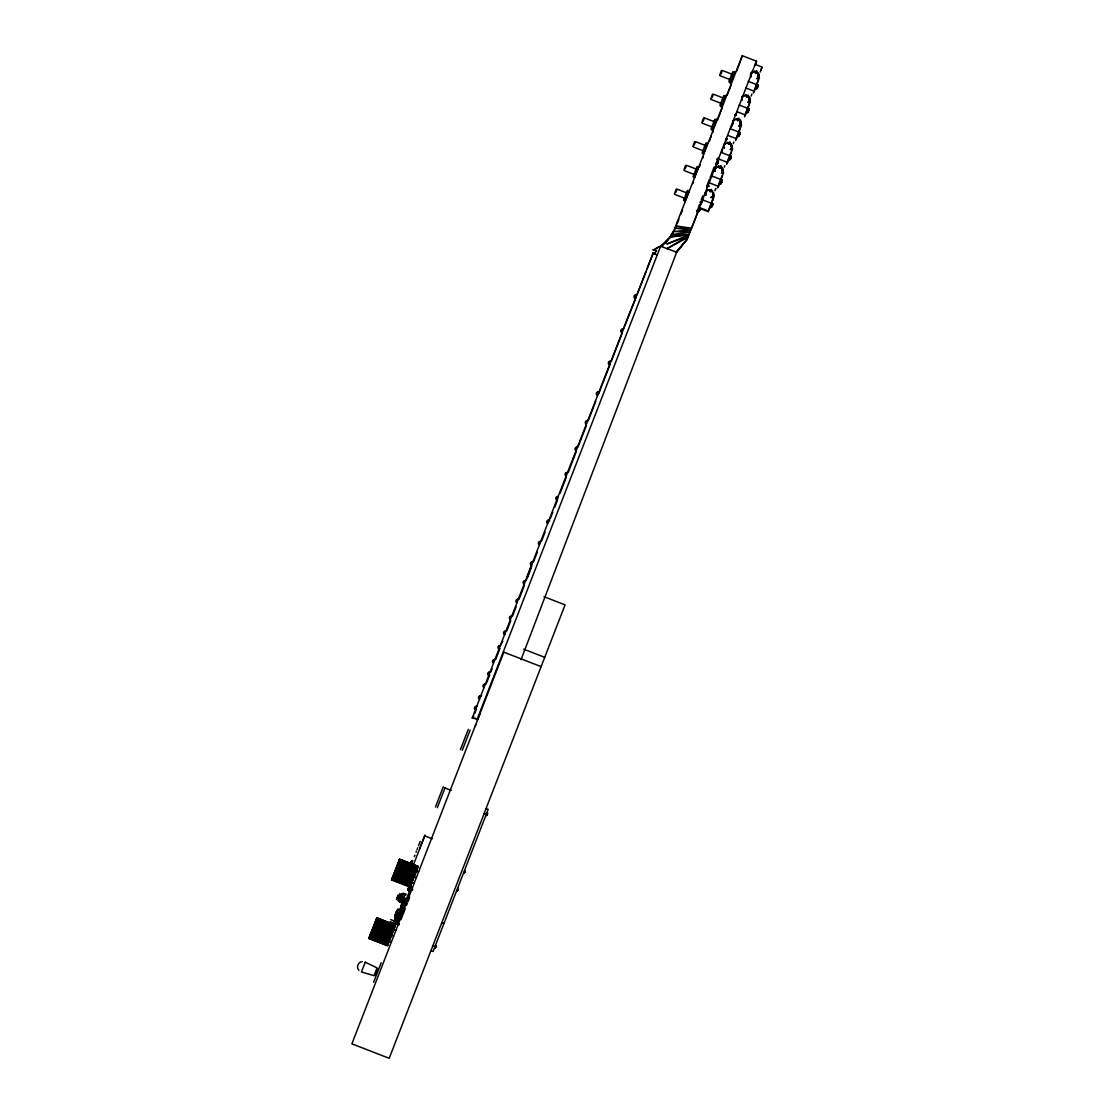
<?xml version="1.0" encoding="UTF-8"?>
<svg xmlns="http://www.w3.org/2000/svg" width="1114" height="1114" viewBox="0 0 1114 1114"><rect width="100%" height="100%" fill="white"/><g stroke="black" fill="none" stroke-linecap="round" stroke-linejoin="round"><path stroke-width="1.5" d="M411.317 863.336L412.305 860.76L410.801 861.86A2.813 1.044 21.2 0 0 410.746 862.041L411.512 862.807M410.829 864.018L410.495 862.723A2.813 1.991 21.2 0 1 410.648 862.278L412.041 861.442L410.815 861.86A2.799 1.977 21.2 0 0 410.676 862.194L410.62 862.473A2.799 1.044 21.2 0 0 410.509 862.626L410.509 862.626A2.799 1.393 21.2 0 1 410.606 862.389L412.18 861.08L410.801 861.874A2.813 2.437 21.2 0 0 410.648 862.278L410.606 862.417A2.799 0.724 21.2 0 0 410.523 862.612L410.495 863.629M399.355 898.399L399.313 900.655L403.324 902.02L398.645 917.978L395.373 918.437M399.104 900.098L400.302 895.948M398.13 899.973L398.715 897.94M399.104 896.979L399.383 895.962M712.027 206.536L712.779 203.611L712.57 205.129M721.969 181.234L722.192 179.925M730.116 159.01L731.23 156.127L731.118 157.394M739.891 133.805L740.142 132.427L739.042 135.254L740.044 132.928M757.283 87.853L758.035 84.929L757.785 86.544M399.063 898.441L399.689 896.408M748.093 111.539L748.9 109.2M713.517 193.933L713.587 195.772M722.345 172.071L722.54 168.994M731.62 146.77L732.33 147.452L731.313 146.185M741.2 123.278C739.529 120.396 741.799 126.787 740.309 121.913M758.035 75.571L758.676 76.17L758.704 75.014M758.94 75.668L758.105 74.429L758.829 76.323M399.954 899.276L400.26 900.836M436.117 945.786L435.254 947.875M458.425 888.582L457.227 890.727L458.397 888.359M487.445 814.097C487.138 811.117 486.762 817.62 486.734 814.668M400.107 897.104L400.455 896.102M400.636 896.157L401.319 894.166M487.556 813.93L487.472 813.067M740.323 122.22L741.283 123.668L740.309 123.236M435.936 945.633L435.226 947.861L435.449 946.9M698.715 209.669C700.609 211.604 700.038 207.079 698.743 209.585L699.898 210.031L698.589 209.961L698.729 211.298L698.562 210.059C699.773 211.284 699.453 211.451 698.589 209.961M740.225 128.597L740.281 127.623M749.151 104.911L749.123 103.421M758.091 81.155L758.063 79.679M699.912 209.961L699.703 208.791M735.031 114.742L736.187 115.188L736.034 113.837M408.309 890.309C409.618 883.792 406.805 892.286 408.824 889.515M409.298 888.29L408.49 888.415L409.2 887.844M409.075 888.206L408.323 888.331M731.982 146.825L731.717 147.605M740.169 125.325L740.559 123.027M758.801 76.128L758.425 75.585M758.342 75.738L758.258 76.936L758.606 75.334L758.091 75.891M396.709 910.611L396.208 915.597M396.041 915.903L398.074 917.588L399.731 915.262M705.51 192.471L705.259 193.53L705.97 191.692M705.482 193.655L706.192 191.455M714.673 169.815L716.121 167.267M714.923 169.857L715.634 167.657M721.983 151.184L722.178 150.306M723.668 146.129L725.103 143.581M713.531 194.63L713.252 195.66M723.919 146.171L723.961 144.987M723.947 146.087L724.629 143.971M732.887 121.245L732.692 123.306M732.859 122.415L733.569 120.215M722.526 172.322L722.415 170.888M722.986 170.832L722.763 171.862M741.827 97.545L741.632 99.606M741.799 98.728L742.495 96.528M731.633 147.591L731.703 148.19M750.474 74.93L751.226 73.009M750.725 74.972L751.435 72.772M740.699 123.278L740.392 124.448L740.685 122.345M740.643 124.434L740.573 122.484M749.318 100.747L749.235 98.213M748.886 101.471L749.137 98.575L749.625 99.452M749.569 100.733L748.956 97.837M758.787 75.947L758.509 76.991M395.679 914.023L395.693 916.933M396.695 914.329L397.322 915.903M410.565 862.779L411.553 862.152M408.225 888.666L408.295 889.78M755.264 65.113L756.601 61.242L742.3 55.7L739.418 63.693M395.902 918.507L397.336 919.51L395.233 918.799L397.127 918.493M457.367 890.782L457.589 889.821M458.327 888.22L457.478 890.727M464.371 872.318L464.162 873.279L465.179 870.856M486.595 815.49L487.528 813.234M407.975 889.181L408.156 890.128M396.487 899.513L397.071 897.48M397.447 897.049L398.032 895.015M395.748 913.076L394.76 916.864L396.138 918.59M400.191 909.108L402.015 902.744L399.731 902.089A2.66 2.66 0 0 1 399.898 897.09M403.184 898.678L403.477 897.661L401.179 896.993M400.191 909.971L402.976 900.293M404.131 896.213L404.424 895.196M403.811 901.212L399.606 915.527L398.561 916.265L396.459 915.624M405.719 902.159L406.039 901.059M435.588 946.538L436.034 945.661M395.386 918.939L396.027 918.326M464.649 871.594L464.928 872.318L465.067 870.911M712.695 200.297L712.654 197.86M727.247 138.665L725.98 138.735C726.439 140.629 726.704 140.239 725.938 138.832L727.094 139.278M397.252 898.413L398.06 895.921M395.498 914.497L396.459 911.489L397.475 911.795M400.121 910.389L402.906 901.282L400.622 900.585A2.66 2.66 0 0 1 402.168 895.517M404.452 896.213L404.145 897.23L401.04 896.491L399.884 897.578L400.232 899.123L404.229 900.572L399.55 915.736M406.666 900.613L407.195 898.859M521.046 659.641L676.671 252.168L687.268 239.106L751.49 73.816M710.064 191.789C710.579 190.355 707.474 189.547 710.593 190.369M719.825 167.17L718.377 166.418L720.048 166.571M728.514 144.305C729.029 142.87 725.91 142.063 729.043 142.884M737.76 119.741L736.312 118.975L737.969 119.142M746.7 96.041L745.238 95.275L746.909 95.442M755.32 73.106C755.835 71.686 752.716 70.864 755.849 71.686M396.751 917.644L398.032 917.644L396.111 916.571L398.171 917.295L396.083 916.627L397.865 917.978L395.721 917.532M397.809 898.622L398.185 897.536M399.021 895.614L399.717 893.609M396.041 913.048L394.857 916.794L396.333 918.744M398.575 909.456L397.559 912.575L398.923 913.577L399.717 912.658M399.299 913.355L404.368 899.137L402.112 898.357A2.66 2.66 0 0 1 403.839 893.344L406.095 894.124L405.747 895.127L402.683 894.291L401.416 896.157L405.719 898.469L400.204 914.176L399.132 914.859L396.821 914.065L397.573 909.108L400.706 909.999M404.187 902.41L398.687 918.103L396.654 918.549M722.889 170.539L722.332 168.994M722.582 173.143L722.638 172.531M758.425 75.919L758.815 76.601M744.584 116.803L750.446 101.569L749.402 98.366L749.513 99.675M731.745 148.998L731.55 147.925M740.406 122.902L740.963 123.988M740.685 125.241L740.044 124.963M711.776 206.466L712.528 204.28M758.55 77.799L758.356 76.741M419.672 848.812L425.019 835.027L413.405 864.951M722.443 170.832L722.902 171.821L722.471 170.345M740.671 122.958L740.267 121.565M397.141 917.504L398.074 916.488M719.519 167.991L719.797 166.989L718.349 166.515M737.44 120.549L737.733 119.56L736.27 119.073M746.38 96.848C746.714 99.007 750.376 93.576 746.853 95.595L745.377 94.927M721.997 180.677L721.51 182.668M730.979 156.99L730.478 159.051M748.608 110.189L749.054 108.782M757.785 85.792L757.019 87.797M669.653 237.616L662.078 245.205L669.653 237.616L674.137 229.902L742.3 55.7M738.373 66.464L738.902 65.044M718.558 117.416L719.017 116.19M717.583 119.964L718.07 118.683M731.397 126.815L732.371 124.225M722.415 107.264L721.733 109.047A80.389 0.975 -68.8 0 0 721.496 109.659M737.802 67.954L736.605 71.087M736.535 113.266L736.034 114.603A80.389 0.975 -68.8 0 0 735.797 115.215L736.103 115.243M712.821 132.427L713.378 130.979M754.763 64.222L762.101 67.077L761.28 69.207M531.336 565.898L526.866 578.18L528.649 573.613M528.774 573.25L531.308 565.954M473.812 715.954L472.239 717.973L477.878 719.338M474.856 713.28L476.416 709.256A1.685 1.685 0 0 1 476.026 709.047M486.762 682.534L489.687 675A1.685 1.685 0 0 1 488.99 674.485M492.109 668.762L490.898 671.867A1.685 1.685 0 0 0 488.628 673.246M495.73 659.418L499.921 648.599M502.79 641.191L500.701 645.354A1.685 1.685 0 0 0 498.849 646.844M510.769 620.609L506.759 630.942A1.685 1.685 0 0 0 504.475 632.334M516.102 606.852L512.551 615.986A1.685 1.685 0 0 0 510.282 617.81M519.082 599.137L524.429 585.337M526.894 578.988L531.782 566.372M537.254 552.252L533.606 561.665A1.685 1.685 0 0 0 531.322 563.043M545.038 532.172L541.501 541.279A1.685 1.685 0 0 0 539.594 543.897M549.16 521.519L549.773 519.946A1.685 1.685 0 0 0 547.601 520.906M550.386 518.372L552.809 512.106M554.633 507.399L557.668 499.559M560.133 493.224L566.358 477.154M576.189 451.783L568.196 472.42A1.685 1.685 0 0 0 565.912 473.798M586.479 425.214L578.013 447.062A1.685 1.685 0 0 0 575.743 448.441M595.712 401.388L588.303 420.521A1.685 1.685 0 0 0 586.382 423.139M610.11 364.236L598.789 393.451L599.402 391.877A1.685 1.685 0 0 0 597.8 394.802M611.335 361.103L621.932 333.74M635.802 297.939L623.339 328.895A1.685 1.685 0 0 0 621.487 330.385M637.027 294.806L645.786 272.206M647.025 268.975L653.291 252.822L655.338 253.63L654.586 253.978L656.564 250.497L652.818 249.675L655.798 250.845M480.413 712.89L477.906 719.338L474.759 718.126M760.82 70.363L761.781 67.884M715.578 189.046L715.87 188.294M411.024 864.06L410.62 862.473L411.665 862.403M411.484 863.921L412.821 860.468M414.311 856.61L414.895 855.092M416.009 852.252L416.441 851.138M417.026 849.62L417.736 847.796M418.516 845.763L420.215 841.39M435.477 806.996L443.33 786.749M719.616 75.237L721.468 70.488M710.676 98.979L712.528 94.23M701.75 122.679L703.588 117.931M674.374 193.92L676.212 189.157M692.811 146.435L694.663 141.673M721.036 73.83L722.345 70.461L731.856 74.151M683.815 170.122L685.667 165.359M712.097 97.586L713.406 94.203L722.93 97.893M703.157 121.287L704.466 117.903L713.99 121.593M675.78 192.513L677.089 189.143L686.614 192.833M694.231 145.015L695.54 141.659L705.051 145.349M437.329 807.72L445.182 787.459M472.239 717.973L558.017 496.83A1.685 1.685 0 0 0 555.844 497.791A1.685 1.685 0 0 0 556.805 499.963M557.251 498.807L653.291 252.822M685.235 168.715L686.544 165.345L696.069 169.036M576.565 449.012L575.966 450.571A1.685 1.685 0 0 1 576.746 447.341L577.177 447.438M609.915 363.039L609.316 364.598A1.685 1.685 0 0 1 610.096 361.368L610.528 361.465M635.634 296.728L635.036 298.301A1.685 1.685 0 0 1 635.816 295.057L636.247 295.168M460.416 749.611L468.27 729.364M393.423 924.425L394.147 924.077M394.05 924.801L393.618 923.868M375.084 975.446L377.674 968.79M462.268 750.335L470.122 730.074M395.289 924.745L394.774 925.08M410.147 887.148L418.223 866.344L399.564 859.173L391.515 879.921L410.175 887.092M373.608 982.269L381.183 962.761M409.089 891.451L410.62 887.496M411.275 886.688L396.723 924.216L390.011 921.612M476.945 719.783L660.616 246.264L664.236 243.743M398.923 924.982L399.341 923.91M400.998 919.649L405.218 908.759M406.652 905.055L407.209 903.649M407.919 901.811L409.687 897.243M412.417 890.211L412.751 889.334M730.088 83.23L734.599 71.602M721.162 106.972L725.674 95.344M712.222 130.672L716.734 119.045M684.845 201.899L689.357 190.271M694.301 178.101L698.812 166.473M703.282 154.414L707.794 142.787M674.931 229.54L676.644 225.139M696.849 211.047L697.211 210.114M699.369 204.558L697.072 212.217M700.038 202.832L700.609 201.328M701.263 199.657L702.725 195.883M716.887 159.441L717.291 158.411M706.889 185.718L708.476 181.652M708.81 180.76L709.423 179.201M710.064 177.53L710.718 175.859M711.205 174.606L714.144 167.03M715.745 164.176L716.483 162.268M717.012 160.917L718.057 158.188M706.889 187.486L709.061 181.874M717.931 163.368L717.082 163.201M737.816 119.588C735.505 121.983 742.258 119.63 738.554 119.365M719.895 167.016C717.569 169.412 724.323 167.072 720.633 166.794M756.183 72.507L757.729 73.009L756.434 71.909M710.941 191.19L712.473 191.678L711.178 190.591M729.378 143.706L730.923 144.193L729.614 143.107M760.166 72.062L760.876 70.224M749.318 100.692L749.847 99.369M751.101 96.138L751.95 93.98M714.909 190.745L715.634 188.907M733.235 143.581L733.861 141.965M722.401 171.347L723.167 170.498L722.415 169.37M724.239 167.267L724.88 165.652M753.482 92.295L757.966 80.709M744.542 116.037L749.054 104.41M740.114 128.11L735.686 139.542M753.524 93.047L759.386 77.813L757.896 74.095M708.226 210.964L712.737 199.336M717.681 187.166L722.192 175.539M726.662 163.493L731.104 152.061M735.644 140.489L741.52 125.255L740.434 121.927M726.718 164.245L732.58 149.011L731.508 145.669M717.722 187.932L723.585 172.698L722.513 169.356M756.963 86.711L757.701 86.781M739.139 134.056L739.891 134.056M749.095 108.671L748.037 111.414M756.448 89.259L758.105 85.012M729.238 160.291L731.299 156.211M730.199 157.798L730.979 157.742M747.55 112.918L749.165 108.768M757.06 88.438L758.161 85.597M738.624 136.618L740.225 132.455M748.121 112.18L749.221 109.339M712.849 203.695L710.788 207.775M721.12 182.696L722.234 179.814M739.181 135.88L740.281 133.039M711.804 207.12L712.904 204.28M720.661 184.13L722.304 179.897M730.241 159.636L731.341 156.796M721.259 183.323L722.359 180.482M475.859 724.629L475.093 726.579M702.906 157.951L703.338 156.837M398.311 916.014L398.728 914.956M692.852 183.587L693.507 181.916M699.508 166.613L700.316 164.566M731.411 84.399L730.645 86.335M753.468 68.776L750.906 74.151M691.376 228.76L698.186 211.521M701.221 203.834L702.21 201.356M711.707 177.321L712.333 175.72M715.773 167.03L716.901 164.148M717.736 162.045L718.767 159.427M728.041 92.866L727.177 95.038M728.459 91.821L730.157 87.56M753.913 67.675L754.707 65.67M755.069 64.793L756.601 61.242M730.338 158.439L731.104 156.684M721.343 182.111L722.123 180.371M712.208 205.812L712.361 205.658M487.305 814.613L486.623 815.587M464.51 871.956L464.162 873.279L464.844 872.541M435.936 947.095L435.337 947.819M757.785 85.597L756.81 87.115M408.128 888.805L408.963 889.167M750.669 74.053L751.463 73.078M741.729 97.795L742.286 96.765M741.966 97.893L742.523 96.834M758.049 77.869L758.606 76.838M732.789 121.496L734.042 119.839M733.04 121.593L733.597 120.521M731.09 126.606L732.19 125.241M748.97 101.29L749.416 100.483M749.109 101.625L749.666 100.58M723.849 145.252L724.392 144.277M724.1 145.335L724.657 144.277M722.151 150.348L722.596 149.568M739.961 125.172L740.239 123.654M714.868 168.924L715.397 167.963M715.104 169.022L715.661 167.963M705.733 192.638L706.206 191.761M731.787 148.023L730.547 149.694M722.025 172.614L722.54 171.765M722.248 172.754L722.415 170.484M713.099 195.41L711.93 196.997M712.793 196.551L713.35 195.507M672.564 233.105L670.113 236.962L688.758 234.943L666.813 244.036L688.313 236.126L666.952 248.659L687.825 237.463M411.985 861.595L410.648 862.278A2.799 2.423 21.2 0 0 410.509 862.626L410.523 862.723M399.815 897.438L400.399 896.519M725.938 138.832L726.634 138.665M687.268 239.106L676.087 252.015L660.616 246.264A23.923 23.909 0 0 0 653.751 250.037M687.185 239.259L676.671 252.168L675.836 251.75M717.179 163.828L717.987 163.257M410.565 862.501L410.593 862.459A2.813 1.406 21.2 0 0 410.509 862.626M722.875 171.64L723.167 170.623M410.801 861.874A2.813 0.724 21.2 0 0 410.76 861.999L411.665 861.763M666.882 241.32L664.905 243.158L666.882 241.32A38.99 38.976 0 0 0 668.122 240.025M751.115 73.273L752.799 71.964M757.172 78.314L757.924 77.465M757.353 78.495L758.147 77.618M742.982 96.138L742.216 96.932L743.177 96.25M748.246 102.056L749.026 101.151M748.413 102.237L749.207 101.36M733.249 120.716L734.237 119.936M733.472 120.855L734.975 119.797M739.306 125.757L740.086 124.838M739.487 125.938L740.267 125.06M724.309 144.458L725.311 143.692L724.56 144.528M730.408 149.429L731.146 148.594M730.366 149.513L731.341 148.803M715.327 168.144L717.138 166.975M721.385 173.199L722.164 172.28M721.552 173.38L722.345 172.489M705.9 191.859L706.666 191.065M705.872 191.942L706.861 191.176M712.097 197.178L712.89 196.287M735.505 114.338L735.797 115.132M717.151 162.184L718.154 161.307L717.834 162.031M654.503 249.689A23.923 23.909 0 0 1 661.382 245.916L663.526 244.3M399.272 916.446L396.709 917.114M394.328 924.94L395.303 924.69M397.656 917.351L396.695 917.476M751.811 72.647L752.911 72.173M751.978 72.828L752.883 72.243M756.545 78.732L757.45 78.245M742.913 96.305L743.86 95.707M742.871 96.389L743.999 95.846M743.052 96.57L743.874 96.18M747.633 102.404L748.511 101.987M734.015 119.908L734.92 119.407M733.945 120.089L735.073 119.546M738.693 126.105L739.585 125.687M725.005 143.845L726.133 143.288M725.172 144.026L726.105 143.358M716.191 167.713L717.11 167.044M707.265 190.132L708.086 189.728M711.205 197.136L712.055 196.663M711.094 197.387L712.194 196.913M711.219 197.596L712.166 196.983M740.949 124.058L740.114 122.22M722.401 170.526L723.139 170.539M713.057 192.861L713.573 195.66M754.596 91.167L754.094 91.557M745.656 114.909L745.169 115.313M736.716 138.609L736.229 138.999M727.79 162.352L727.289 162.755M718.795 186.038L718.293 186.442M395.108 925.066L376.866 917.713L368.79 938.503L387.421 945.73L395.721 924.676L394.495 924.202M362.356 961.591C358.109 961.758 355.909 967.453 358.917 970.447M411.651 861.902L410.843 862.737M670.113 236.962L688.967 234.344L671.658 234.65L689.858 231.949L673.385 231.531L690.555 230.055L674.806 228.147L691.251 228.161L675.669 225.891M395.4 915.262L398.088 917.268M396.584 916.752L397.322 917.184M397.28 917.658L397.921 917.992L396.152 917.393M397.28 917.184L397.893 917.212M396.487 918.758L397.461 919.147L395.317 918.674L397.099 919.537M735.546 115.257L734.906 115.034M722.833 171.055L722.443 169.523M587.468 420.897L587.05 420.8A1.685 1.685 0 0 0 586.256 424.03M548.896 520.349L548.464 520.252A1.685 1.685 0 0 0 547.684 523.483M525.376 580.979L524.959 580.867A1.685 1.685 0 0 0 524.165 584.112M511.632 616.418L511.201 616.307A1.685 1.685 0 0 0 510.421 619.551M500.2 645.897L499.768 645.786A1.685 1.685 0 0 0 498.975 649.03M485.231 684.483L484.799 684.372A1.685 1.685 0 0 0 484.019 687.617M480.733 696.083L480.301 695.985A1.685 1.685 0 0 0 479.507 699.216M476.667 706.568L476.235 706.457A1.685 1.685 0 0 0 475.441 709.702M754.15 71.63C756.768 73.413 754.54 72.633 757.729 73.009M745.21 95.372L746.659 95.86M727.345 142.829C729.962 144.597 727.734 143.831 730.923 144.193M708.894 190.313C711.512 192.081 709.284 191.316 712.473 191.678M397.266 919.649L395.233 918.785L396.988 919.412M396.278 911.962L397.294 912.269M747.257 96.264L748.789 96.751M738.317 119.964L739.849 120.451M720.396 167.392L721.928 167.88M757.896 72.577L756.364 72.062L756.712 70.697L755.779 71.839L754.317 71.185M747.424 95.818L748.956 96.319M740.016 120.02L738.498 119.518L738.847 118.14L737.914 119.295L736.438 118.627M731.09 143.762L729.559 143.26L729.907 141.896L728.974 143.038L727.512 142.383M722.095 167.448L720.563 166.947L720.925 165.568L719.992 166.724L718.516 166.07M712.64 191.246L711.122 190.745L711.47 189.366L710.537 190.522L709.061 189.867M396.709 914.998L398.798 915.694M396.57 915.374L398.659 916.07M396.333 916L398.422 916.697M396.222 916.251L398.311 916.947M395.484 918.131L397.587 918.827M395.094 919.161L396.723 919.565M394.802 919.913L396.974 920.429L394.802 919.927L396.863 920.735L394.69 920.192L396.779 920.93L394.621 920.387L396.069 921.222M395.4 921.765L394.384 920.972L396.473 921.724L394.203 921.445M402.85 903.064L400.594 902.284A2.66 2.66 0 0 1 399.202 899.012M396.751 914.956L398.756 915.638M396.863 917.295L398.018 917.699M396.069 917.574L397.823 918.201L396.918 917.866M396.932 918.98L395.442 918.312M395.888 917.059L397.99 917.783M397.433 919.217L395.345 918.493L397.016 918.813M395.164 918.966L397.252 919.691L395.108 919.12L396.111 919.231M396.598 921.417L395.024 920.846M394.328 921.167L396.403 921.891M397.754 918.396L395.595 917.88L397.67 918.618M396.055 918.215L397.085 918.59M397.03 920.275L395.038 919.329M396.946 920.498L394.843 919.788M394.648 920.289L396.807 920.874M395.735 920.93L396.654 921.25M395.985 921.445L394.885 921.222M748.135 81.294L755.487 84.135M739.209 105.05L746.547 107.877M730.269 128.751L737.607 131.577M721.329 152.493L728.681 155.333M712.347 176.179L719.686 179.02M702.892 199.977L710.231 202.818M734.307 72.368L732.789 71.769L728.876 81.865L730.394 82.45M731.355 75.474L732.873 76.058M720.271 75.794L729.795 79.484M729.391 80.514L730.923 81.099M745.823 87.978L753.161 90.819M725.367 96.11L723.849 95.525L719.936 105.607L721.454 106.206M722.415 99.216L723.933 99.8M748.845 110.3L748.58 110.383M711.331 99.55L720.855 103.24M720.452 104.256L721.983 104.855M736.883 111.679L744.236 114.519M716.441 119.811L714.909 119.226L710.997 129.308L712.528 129.906M714.394 120.577L715.912 121.161M713.475 122.916L715.007 123.501M739.069 134.237L739.766 134.376M702.405 123.236L711.916 126.94M711.526 127.957L713.044 128.556M727.957 135.421L735.296 138.275M707.501 143.567L705.97 142.968L702.057 153.064L703.588 153.648M704.549 146.658L706.067 147.257M693.465 146.992L702.99 150.682M702.586 151.713L704.104 152.298M718.962 159.107L726.3 161.948M698.506 167.239L696.988 166.654L693.075 176.75L694.593 177.335M695.554 170.345L697.072 170.943M720.688 184.047L721.663 182.014M684.469 170.679L693.994 174.369M693.59 175.385L695.122 175.984M709.507 182.905L716.845 185.76M689.051 191.037L687.533 190.452L683.62 200.548L685.138 201.133M687.004 191.803L688.536 192.388M686.099 194.142L687.617 194.741M675.014 194.477L684.539 198.167M684.135 199.183L685.667 199.782M699.773 207.691L706.819 210.421M698.701 208.012L708.267 211.73L714.13 196.496L713.057 193.154M652.539 253.17L657.232 254.995M543.994 596.7L565.077 604.874L389.204 1058.3L351.899 1043.832L503.82 652.163L541.126 666.632M523.636 649.17L544.718 657.344M444.987 787.96L451.184 790.369M486.122 808.611L488.183 809.405L433.081 951.467L431.021 950.674M486.874 814.306L487.389 813.596M484.214 813.526L486.275 814.32M424.699 835.848L432.302 838.8M399.508 859.326L418.14 866.553M399.453 859.479L418.056 866.776M399.327 859.771L418.015 866.873M399.299 859.855L417.847 867.305M398.923 860.83L417.597 867.945M398.631 861.595L417.263 868.823M398.534 861.832L417.165 869.059M398.213 862.668L416.845 869.881M398.074 863.03L416.706 870.257M397.74 863.893L418.599 871.872M397.545 864.38L416.176 871.608M397.197 865.272L415.828 872.499M396.974 865.856L415.606 873.084M396.626 866.748L415.257 873.975M396.361 867.43L414.993 874.657M396.027 868.293L414.659 875.52M395.735 869.045L414.366 876.272M414.185 876.746L416.371 877.595M395.414 869.867L414.046 877.094M395.108 870.688L413.726 877.916M394.816 871.44L413.447 878.654M394.481 872.29L413.113 879.517M394.217 872.958L412.848 880.185M393.883 873.822L412.514 881.049M393.66 874.393L412.291 881.62M393.326 875.256L414.157 883.318M393.158 875.701L411.79 882.929M392.824 876.537L411.456 883.764M392.699 876.871L411.331 884.098M392.393 877.665L411.024 884.892M392.323 877.846L410.955 885.073M392.017 878.626L410.676 885.797M391.808 879.183L410.398 886.493M410.356 886.619L391.682 879.503L410.286 886.8M408.239 888.485L409.089 888.819M441.868 922.712L443.929 923.506M390.777 919.635L397.489 922.239M376.769 917.936L395.373 925.261M376.685 918.145L395.303 925.428M376.56 918.493L395.219 925.637M378.078 919.161L382.729 921.013M388.939 923.422L393.604 925.191M376.337 919.064L394.941 926.347M376.031 919.872L394.648 927.099M375.947 920.067L394.579 927.294M375.641 920.874L394.259 928.101M375.515 921.194L394.147 928.422M375.181 922.058L393.813 929.285M393.674 929.605L395.874 930.455M375 922.503L393.632 929.717M432.928 945.758L434.989 946.552M374.666 923.381L393.298 930.608M374.443 923.938L393.075 931.165M374.095 924.829L392.727 932.056M373.844 925.483L392.476 932.71M373.51 926.361L392.142 933.588M373.218 927.085L391.849 934.312M372.898 927.92L391.529 935.147M391.46 935.328L393.646 936.178M372.591 928.728L391.223 935.955M372.285 929.494L390.917 936.721M371.965 930.343L390.596 937.57M371.686 931.039L390.318 938.266M371.352 931.903L389.984 939.13M371.115 932.515L389.747 939.729M370.781 933.379L389.413 940.606M389.246 941.052L391.432 941.901M370.6 933.866L389.218 941.093M370.266 934.716L388.897 941.943M370.127 935.092L388.758 942.319M369.806 935.899L388.438 943.126M369.723 936.136L388.34 943.363M369.43 936.874L388.062 944.101M369.388 936.985L388.02 944.212M369.124 937.654L387.769 944.839M370.614 938.406L378.384 941.414M384.595 943.823L387.7 945.034M387.561 945.382L368.915 938.183L387.519 945.508M661.382 245.916L662.705 246.431M402.419 904.317L404.145 905.097M731.327 145.642L732.218 146.923M400.051 899.597L400.748 900.042M749.318 99.494L749.207 97.865M709.103 185.899L709.158 186.498M758.968 75.613L758.342 75.306M410.969 862.403L410.732 862.097A2.813 1.406 21.2 0 1 410.801 861.874M749.29 98.881L749.611 99.856L749.541 98.714M731.397 146.867L732.009 147.8M749.736 98.659L750.168 99.661M722.429 170.01L722.902 170.971M740.754 122.456L740.462 121.551M731.508 146.352L732.135 146.853M757.98 74.777L759.038 76.462M758.077 75.014L759.024 76.532M749.792 99.285L749.987 99.898M731.174 145.976L732.218 147.716M722.192 169.648L723.223 171.403M740.81 124.211L740.462 123.473M723.097 171.737L722.721 170.929M758.342 74.109L758.634 75.195L758.133 74.109M750.947 75.515L751.184 76.615M750.669 75.599L751.156 76.699M749.165 97.935L749.416 99.049M742.008 99.257L742.342 100.121M740.671 120.521L741.102 122.248M740.211 121.705L740.476 122.735M733.068 122.958L733.137 124.03M731.522 145.307L731.884 147.396M731.327 145.307L731.787 146.477M731.23 145.558L731.536 146.491M724.42 147.702L724.044 145.837M723.863 146.797L724.351 147.897M723.794 146.978L724.114 147.967M715.146 170.4L715.425 171.389M714.868 170.484L715.23 171.389M712.863 192.861L713.35 193.961M712.793 193.042L713.099 193.975M705.413 194.282L705.747 195.256M705.343 194.463L705.677 195.451M758.885 73.928L758.968 74.791M758.481 74.958L758.69 76.212M750.864 74.638L750.808 75.849M750.571 74.68L750.558 75.863M749.945 97.67L750.028 98.547M741.924 98.394L741.91 99.508L741.632 98.422M732.984 122.094L733.012 123.097M732.706 122.122L732.942 123.292M732.079 145.126L732.163 145.99M731.675 146.157L731.633 147.354M724.003 147.034L723.766 145.878L723.752 147.062M721.997 151.128L722.067 152.047M723.083 168.799L723.167 169.676M715.063 169.523L715.021 170.72M714.77 169.551L714.77 170.748M713.628 192.597L713.712 193.474M713.225 193.641L713.183 194.839M705.608 193.321L705.635 194.337M705.566 194.518L705.315 193.349L705.315 194.546M677.215 223.677A192.402 2.325 -68.8 0 1 678.997 219.068M680.793 214.473A192.402 2.325 -68.8 0 1 682.576 209.892M670.405 237.254A38.99 38.976 0 0 1 669.291 238.675M719.463 115.034A80.389 0.975 -68.8 0 1 720.131 113.28M720.577 112.082A80.389 0.975 -68.8 0 1 721.259 110.272M711.442 135.992A66.283 0.808 -68.8 0 1 710.76 137.774M710.064 139.57A66.283 0.808 -68.8 0 1 709.367 141.367M673.357 232.77A37.639 36.247 -64.2 0 1 671.477 235.82M399.077 897.717A2.66 2.66 0 0 1 400.859 894.639M400.441 901.045A2.66 2.66 0 0 1 398.868 899.109M504.614 634.507A1.685 1.685 0 0 1 503.653 632.334A1.685 1.685 0 0 1 505.826 631.373M493.572 662.983A1.685 1.685 0 0 1 492.611 660.811A1.685 1.685 0 0 1 494.783 659.85M505.157 633.866A1.685 1.685 0 0 1 504.614 633.198M493.46 661.243A1.685 1.685 0 0 1 495.298 659.307M566.121 475.943A1.685 1.685 0 0 1 565.16 473.77A1.685 1.685 0 0 1 567.332 472.809M499.532 648.39A1.685 1.685 0 0 1 498.988 647.707M566.594 475.344A1.685 1.685 0 0 1 566.274 475.037M516.952 602.688A1.685 1.685 0 0 1 515.991 600.516A1.685 1.685 0 0 1 518.163 599.555M576.425 449.972A1.685 1.685 0 0 1 576.105 449.68M516.812 600.961A1.685 1.685 0 0 1 518.664 599.04M539.413 544.816A1.685 1.685 0 0 1 538.452 542.643A1.685 1.685 0 0 1 540.624 541.683M597.369 395.386A1.685 1.685 0 0 1 596.408 393.214A1.685 1.685 0 0 1 598.58 392.253M475.664 706.694A1.685 1.685 0 0 1 477.196 706.011M531.489 565.216A1.685 1.685 0 0 1 530.529 563.043A1.685 1.685 0 0 1 532.715 562.083M609.734 364.027A1.685 1.685 0 0 1 609.414 363.721M609.052 362.482A1.685 1.685 0 0 1 610.904 360.992M524.137 582.803A1.685 1.685 0 0 1 526.281 580.561M532.005 564.589A1.685 1.685 0 0 1 531.684 564.283M621.765 332.501A1.685 1.685 0 0 1 620.804 330.329A1.685 1.685 0 0 1 622.977 329.368M547.503 521.77A1.685 1.685 0 0 1 547.489 521.324M488.74 675.432A1.685 1.685 0 0 1 487.779 673.26A1.685 1.685 0 0 1 489.951 672.299M622.169 331.93A1.685 1.685 0 0 1 621.626 331.248M484.033 686.28A1.685 1.685 0 0 1 484.005 684.999M484.214 684.609A1.685 1.685 0 0 1 486.177 684.038M479.535 697.893A1.685 1.685 0 0 1 481.68 695.637M556.708 497.387A1.685 1.685 0 0 1 558.462 496.329M635.426 297.73A1.685 1.685 0 0 1 634.869 297.048M634.841 295.767A1.685 1.685 0 0 1 636.595 294.709M726.439 139.751A66.283 0.808 -68.8 0 1 725.743 141.534M722.262 150.515A66.283 0.808 -68.8 0 1 721.566 152.312M365.225 962.19L361.437 971.937L374.012 975.697L377.047 967.885L365.225 962.19M397.099 920.08L395.01 919.384L397.085 920.122M396.849 920.707L394.76 920.011L396.793 920.86M396.723 921.097L394.593 920.456L396.723 921.069M718.224 161.419L718.405 162.157L718.224 161.419"/></g></svg>
